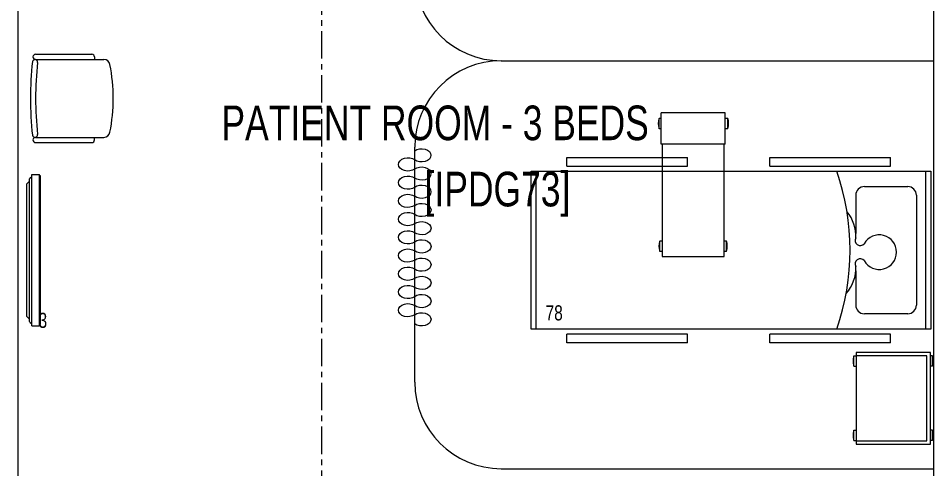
# Model space of a CAD drawing. Header units: millimetres. Extents: x 26027 to 581921, y 7230 to 233891.
# Drawn here: x 486244 to 491538, y 159063 to 161667 of the extents above; entities that cross this region are included whole.
import ezdxf

# ---------------------------------------------------------------- set-up
doc = ezdxf.new("R2010")
doc.units = ezdxf.units.MM
doc.header["$LTSCALE"] = 5
doc.linetypes.add('CENTER', pattern=[50.8, 31.75, -6.35, 6.35, -6.35])
for name, color, linetype, lineweight in [('72_EGR_BASE_TEXT', 7, 'Continuous', 5), ('Medical Equipment and Furniture', 163, 'Continuous', 0), ('Medical Equipment and Furniture1', 163, 'Continuous', 5), ('Walls', 32, 'Continuous', 5)]:
    doc.layers.add(name, color=color, linetype=linetype, lineweight=lineweight)
doc.layers.add('axes', color=9, linetype='Continuous')
doc.styles.add('X3G_ENTITY_257CFD', font='swisscl.ttf', dxfattribs={"height": 200})
doc.styles.add('X3G_ENTITY_2587EA', font='swisscl.ttf', dxfattribs={"height": 200})

# ---------------------------------------------------------------- blocks, each defined once
blk = doc.blocks.new('DM15862C-P')
at = {"lineweight": 0}
for p, q in [((-0.3835, 0), (-0.3983, -0.0149)), ((0.3835, 0), (-0.3835, 0)), ((0.3835, 0), (0.3983, -0.0149)), ((-0.4367, -0.0287), (-0.4367, -0.0734)), ((0.4365, -0.0287), (-0.4367, -0.0287)), ((-0.4157, -0.0175), (-0.4256, -0.0287)), ((0.41, -0.0149), (-0.4099, -0.0149)), ((0.4157, -0.0175), (0.4254, -0.0287)), ((0.4365, -0.0287), (0.4365, -0.0734)), ((0.4365, -0.0734), (-0.4367, -0.0734)), ((-0.4291, -0.078), (-0.4291, -0.0734)), ((0.429, -0.078), (-0.4291, -0.078)), ((0.429, -0.078), (0.429, -0.0734))]:
    blk.add_line(p, q, dxfattribs=at)
for points in [[(-0.4099, -0.0149), (-0.4121, -0.0149), (-0.4141, -0.0158), (-0.4157, -0.0175)], [(0.4157, -0.0175), (0.4141, -0.0158), (0.4121, -0.0149), (0.41, -0.0149)]]:
    blk.add_open_spline(points, degree=3, dxfattribs=at)
blk = doc.blocks.new('Hospital Bed')
at = {"layer": 'Medical Equipment and Furniture1'}
for p, q in [((38.338, -101.6315, 0), (38.338, -101.6815, 0)), ((38.338, -101.6315, 0), (39.0347, -101.6315, 0)), ((39.0347, -101.6315, 0), (39.0347, -101.6815, 0)), ((39.5123, -101.6315, 0), (40.209, -101.6315, 0)), ((39.5123, -101.6315, 0), (39.5123, -101.6815, 0)), ((40.209, -101.6315, 0), (40.209, -101.6815, 0)), ((38.338, -101.6815, 0), (39.0347, -101.6815, 0)), ((39.5123, -101.6815, 0), (40.209, -101.6815, 0)), ((38.105, -102.6245, 0), (38.105, -101.7101, 0)), ((38.105, -101.7101, 0), (40.4164, -101.7101, 0)), ((38.135, -102.6245, 0), (38.135, -101.7101, 0)), ((40.3864, -101.7101, 0), (40.3864, -102.6245, 0)), ((40.4164, -101.7101, 0), (40.4164, -102.6245, 0)), ((38.2374, -101.7997, 0), (38.4887, -101.7997, 0)), ((38.1874, -102.485, 0), (38.1874, -101.8497, 0)), ((38.5387, -102.0476, 0), (38.5387, -101.8497, 0)), ((38.5387, -102.485, 0), (38.5387, -102.264, 0)), ((38.4887, -102.535, 0), (38.2374, -102.535, 0)), ((40.4164, -102.6245, 0), (38.105, -102.6245, 0)), ((38.338, -102.6532, 0), (38.338, -102.7032, 0)), ((39.0347, -102.6532, 0), (38.338, -102.6532, 0)), ((39.0347, -102.6532, 0), (39.0347, -102.7032, 0)), ((40.209, -102.6532, 0), (39.5123, -102.6532, 0)), ((39.5123, -102.6532, 0), (39.5123, -102.7032, 0)), ((40.209, -102.6532, 0), (40.209, -102.7032, 0)), ((39.0347, -102.7032, 0), (38.338, -102.7032, 0)), ((40.209, -102.7032, 0), (39.5123, -102.7032, 0))]:
    blk.add_line(p, q, dxfattribs=at)
at = {"layer": 'Medical Equipment and Furniture1', "elevation": 0}
for points in [[(38.6489, -102.6245), (38.6489, -102.6245), (38.6489, -102.6245), (38.6489, -102.6245), (38.6489, -102.6245), (38.6489, -102.6245), (38.6489, -102.6245), (38.6489, -102.6245), (38.6489, -102.6245), (38.6489, -102.6245), (38.6489, -102.6245), (38.6489, -102.6245), (38.6489, -102.6245), (38.6489, -102.6245), (38.6489, -102.6245), (38.6489, -102.6245), (38.6489, -102.6245), (38.6489, -102.6245), (38.6489, -102.6245), (38.6489, -102.6245), (38.6489, -102.6245), (38.6489, -102.6245), (38.6489, -102.6245), (38.6489, -102.6245), (38.6489, -102.6245), (38.6489, -102.6245), (38.6489, -102.6245), (38.6489, -102.6245), (38.6489, -102.6245), (38.6489, -102.6245), (38.6489, -102.6245), (38.6489, -102.6245), (38.6489, -102.6245), (38.6489, -102.6245), (38.6489, -102.6245), (38.6489, -102.6245), (38.6489, -102.6245), (38.6489, -102.6245), (38.6489, -102.6245), (38.6489, -102.6245), (38.6489, -102.6245), (38.6489, -102.6245), (38.6489, -102.6245), (38.6489, -102.6245), (38.6489, -102.6245), (38.6489, -102.6245), (38.6489, -102.6245), (38.6489, -102.6245), (38.6489, -102.6245), (38.6489, -102.6245), (38.6489, -102.6245), (38.6489, -102.6245), (38.6489, -102.6245), (38.6489, -102.6245), (38.6489, -102.6245), (38.6489, -102.6245), (38.6489, -102.6245), (38.6489, -102.6245), (38.6489, -102.6245), (38.6489, -102.6245), (38.6489, -102.6245), (38.6489, -102.6245), (38.6489, -102.6245), (38.6489, -102.6245), (38.6489, -102.6245), (38.6489, -102.6245), (38.6489, -102.6245), (38.6489, -102.6245), (38.6489, -102.6245), (38.6489, -102.6245), (38.6489, -102.6245), (38.6489, -102.6245), (38.6489, -102.6245), (38.6489, -102.6245), (38.6489, -102.6245), (38.6489, -102.6245), (38.6489, -102.6245), (38.6489, -102.6245), (38.6489, -102.6245), (38.6489, -102.6245), (38.6489, -102.6245), (38.6489, -102.6245), (38.6489, -102.6245), (38.6489, -102.6245), (38.6489, -102.6245), (38.6489, -102.6245), (38.6489, -102.6245), (38.6489, -102.6245), (38.6489, -102.6245), (38.6489, -102.6245), (38.6489, -102.6245), (38.6489, -102.6245), (38.6489, -102.6245), (38.6489, -102.6245), (38.6489, -102.6245), (38.6489, -102.6245), (38.6489, -102.6245), (38.6489, -102.6245), (38.6489, -102.6245), (38.6489, -102.6245), (38.6489, -102.6245), (38.6489, -102.6245), (38.6489, -102.6245), (38.6489, -102.6245), (38.6489, -102.6245), (38.6489, -102.6245), (38.6489, -102.6245), (38.6489, -102.6245), (38.6489, -102.6245), (38.6489, -102.6245), (38.6489, -102.6245), (38.6489, -102.6245), (38.6489, -102.6245), (38.6489, -102.6245), (38.6489, -102.6245), (38.6489, -102.6245), (38.6489, -102.6245), (38.6489, -102.6245), (38.6489, -102.6245), (38.6489, -102.6245), (38.6489, -102.6245), (38.6489, -102.6245), (38.6489, -102.6245), (38.6489, -102.6245), (38.6489, -102.6245), (38.6489, -102.6245), (38.6489, -102.6245), (38.6489, -102.6245), (38.6489, -102.6245), (38.6489, -102.6245), (38.6489, -102.6245), (38.6489, -102.6245), (38.6489, -102.6245), (38.6489, -102.6245), (38.6489, -102.6245), (38.6489, -102.6245), (38.6489, -102.6245), (38.6489, -102.6245), (38.6489, -102.6245), (38.6489, -102.6245), (38.6489, -102.6245), (38.6489, -102.6245), (38.6489, -102.6245), (38.6489, -102.6245), (38.6489, -102.6245), (38.6489, -102.6245), (38.6489, -102.6245), (38.6489, -102.6245), (38.6489, -102.6245), (38.6489, -102.6245), (38.6489, -102.6245), (38.6489, -102.6245), (38.6489, -102.6245), (38.6489, -102.6245), (38.6489, -102.6245), (38.6489, -102.6245), (38.6489, -102.6245), (38.6489, -102.6245), (38.6489, -102.6245), (38.6489, -102.6245), (38.6489, -102.6245), (38.6489, -102.6245), (38.6489, -102.6245), (38.6489, -102.6245), (38.6489, -102.6245), (38.6489, -102.6245), (38.6489, -102.6245), (38.6489, -102.6245), (38.6489, -102.6245), (38.6489, -102.6245), (38.6489, -102.6245), (38.6489, -102.6245), (38.6489, -102.6245), (38.6489, -102.6245), (38.6489, -102.6245), (38.6489, -102.6245), (38.6489, -102.6245), (38.6489, -102.6245), (38.6489, -102.6245), (38.6489, -102.6245), (38.6489, -102.6245), (38.6489, -102.6245), (38.6489, -102.6245), (38.6489, -102.6245), (38.6489, -102.6245), (38.6489, -102.6245), (38.6489, -102.6245), (38.6489, -102.6245), (38.6489, -102.6245), (38.6489, -102.6245), (38.6489, -102.6245), (38.6489, -102.6245), (38.6489, -102.6245), (38.6489, -102.6245), (38.6489, -102.6245), (38.6489, -102.6245), (38.6489, -102.6245), (38.6489, -102.6245), (38.6489, -102.6245), (38.6489, -102.6245), (38.6489, -102.6245), (38.6489, -102.6245), (38.6489, -102.6245), (38.6489, -102.6245), (38.6489, -102.6245), (38.6489, -102.6245), (38.6489, -102.6245), (38.6489, -102.6245), (38.6489, -102.6245), (38.6489, -102.6245), (38.6489, -102.6245), (38.6489, -102.6245), (38.6489, -102.6245), (38.6489, -102.6245), (38.6489, -102.6245), (38.6489, -102.6245), (38.6489, -102.6245), (38.6489, -102.6245), (38.6489, -102.6245)], [(38.6489, -102.6245), (38.6489, -102.6245), (38.6489, -102.6245), (38.6489, -102.6245), (38.6489, -102.6245), (38.6489, -102.6245), (38.6489, -102.6245), (38.6489, -102.6245), (38.6489, -102.6245), (38.6489, -102.6245), (38.6489, -102.6245), (38.6489, -102.6245), (38.6489, -102.6245), (38.6489, -102.6245), (38.6489, -102.6245), (38.6489, -102.6245), (38.6489, -102.6245), (38.6489, -102.6245), (38.6489, -102.6245), (38.6489, -102.6245), (38.6489, -102.6245), (38.6489, -102.6245), (38.6489, -102.6245), (38.6489, -102.6245), (38.6489, -102.6245), (38.6489, -102.6245), (38.6489, -102.6245), (38.6489, -102.6245), (38.6489, -102.6245), (38.6489, -102.6245), (38.6489, -102.6245), (38.6489, -102.6245), (38.6489, -102.6245), (38.6489, -102.6245), (38.6489, -102.6245), (38.6489, -102.6245), (38.6489, -102.6245), (38.6489, -102.6245), (38.6489, -102.6245), (38.6489, -102.6245), (38.6489, -102.6245), (38.6489, -102.6245), (38.6489, -102.6245), (38.6489, -102.6245), (38.6489, -102.6245), (38.6489, -102.6245), (38.6489, -102.6245), (38.6489, -102.6245), (38.6489, -102.6245), (38.6489, -102.6245), (38.6489, -102.6245), (38.6489, -102.6245), (38.6489, -102.6245), (38.6489, -102.6245), (38.6489, -102.6245), (38.6489, -102.6245), (38.6489, -102.6245), (38.6489, -102.6245), (38.6489, -102.6245), (38.6489, -102.6245), (38.6489, -102.6245), (38.6489, -102.6245), (38.6489, -102.6245), (38.6489, -102.6245), (38.6489, -102.6245), (38.6489, -102.6245), (38.6489, -102.6245), (38.6489, -102.6245), (38.6489, -102.6245), (38.6489, -102.6245), (38.6489, -102.6245), (38.6489, -102.6245), (38.6489, -102.6245), (38.6489, -102.6245), (38.6489, -102.6245), (38.6489, -102.6245), (38.6489, -102.6245), (38.6489, -102.6245), (38.6489, -102.6245), (38.6489, -102.6245), (38.6489, -102.6245), (38.6489, -102.6245), (38.6489, -102.6245), (38.6489, -102.6245), (38.6489, -102.6245), (38.6489, -102.6245), (38.6489, -102.6245), (38.6489, -102.6245), (38.6489, -102.6245), (38.6489, -102.6245), (38.6489, -102.6245), (38.6489, -102.6245), (38.6489, -102.6245), (38.6489, -102.6245), (38.6489, -102.6245), (38.6489, -102.6245), (38.6489, -102.6245), (38.6489, -102.6245), (38.6489, -102.6245), (38.6489, -102.6245), (38.6489, -102.6245), (38.6489, -102.6245), (38.6489, -102.6245), (38.6489, -102.6245), (38.6489, -102.6245), (38.6489, -102.6245), (38.6489, -102.6245), (38.6489, -102.6245), (38.6489, -102.6245), (38.6489, -102.6245), (38.6489, -102.6245), (38.6489, -102.6245), (38.6489, -102.6245), (38.6489, -102.6245), (38.6489, -102.6245), (38.6489, -102.6245), (38.6489, -102.6245), (38.6489, -102.6245), (38.6489, -102.6245), (38.6489, -102.6245), (38.6489, -102.6245), (38.6489, -102.6245), (38.6489, -102.6245), (38.6489, -102.6245), (38.6489, -102.6245), (38.6489, -102.6245), (38.6489, -102.6245), (38.6489, -102.6245), (38.6489, -102.6245), (38.6489, -102.6245), (38.6489, -102.6245), (38.6489, -102.6245), (38.6489, -102.6245), (38.6489, -102.6245), (38.6489, -102.6245), (38.6489, -102.6245), (38.6489, -102.6245), (38.6489, -102.6245), (38.6489, -102.6245), (38.6489, -102.6245), (38.6489, -102.6245), (38.6489, -102.6245), (38.6489, -102.6245), (38.6489, -102.6245), (38.6489, -102.6245), (38.6489, -102.6245), (38.6489, -102.6245), (38.6489, -102.6245), (38.6489, -102.6245), (38.6489, -102.6245), (38.6489, -102.6245), (38.6489, -102.6245), (38.6489, -102.6245), (38.6489, -102.6245), (38.6489, -102.6245), (38.6489, -102.6245), (38.6489, -102.6245), (38.6489, -102.6245), (38.6489, -102.6245), (38.6489, -102.6245), (38.6489, -102.6245), (38.6489, -102.6245), (38.6489, -102.6245), (38.6489, -102.6245), (38.6489, -102.6245), (38.6489, -102.6245), (38.6489, -102.6245), (38.6489, -102.6245), (38.6489, -102.6245), (38.6489, -102.6245), (38.6489, -102.6245), (38.6489, -102.6245), (38.6489, -102.6245), (38.6489, -102.6245), (38.6489, -102.6245), (38.6489, -102.6245), (38.6489, -102.6245), (38.6489, -102.6245), (38.6489, -102.6245), (38.6489, -102.6245), (38.6489, -102.6245), (38.6489, -102.6245), (38.6489, -102.6245), (38.6489, -102.6245), (38.6489, -102.6245), (38.6489, -102.6245), (38.6489, -102.6245), (38.6489, -102.6245), (38.6489, -102.6245), (38.6489, -102.6245), (38.6489, -102.6245), (38.6489, -102.6245), (38.6489, -102.6245), (38.6489, -102.6245), (38.6489, -102.6245), (38.6489, -102.6245), (38.6489, -102.6245), (38.6489, -102.6245), (38.6489, -102.6245), (38.6489, -102.6245), (38.6489, -102.6245), (38.6489, -102.6245), (38.6489, -102.6245), (38.6489, -102.6245), (38.6489, -102.6245), (38.6489, -102.6245), (38.6489, -102.6245), (38.6489, -102.6245), (38.6489, -102.6245), (38.6489, -102.6245), (38.6489, -102.6245), (38.6489, -102.6245), (38.6489, -102.6245), (38.6489, -102.6245)], [(38.6489, -102.6245), (38.6489, -102.6245), (38.6489, -102.6245), (38.6489, -102.6245), (38.6489, -102.6245), (38.6489, -102.6245), (38.6489, -102.6245), (38.6489, -102.6245), (38.6489, -102.6245), (38.6489, -102.6245), (38.6489, -102.6245), (38.6489, -102.6245), (38.6489, -102.6245), (38.6489, -102.6245), (38.6489, -102.6245), (38.6489, -102.6245), (38.6489, -102.6245), (38.6489, -102.6245), (38.6489, -102.6245), (38.6489, -102.6245), (38.6489, -102.6245), (38.6489, -102.6245), (38.6489, -102.6245), (38.6489, -102.6245), (38.6489, -102.6245), (38.6489, -102.6245), (38.6489, -102.6245), (38.6489, -102.6245), (38.6489, -102.6245), (38.6489, -102.6245), (38.6489, -102.6245), (38.6489, -102.6245), (38.6489, -102.6245), (38.6489, -102.6245), (38.6489, -102.6245), (38.6489, -102.6245), (38.6489, -102.6245), (38.6489, -102.6245), (38.6489, -102.6245), (38.6489, -102.6245), (38.6489, -102.6245), (38.6489, -102.6245), (38.6489, -102.6245), (38.6489, -102.6245), (38.6489, -102.6245), (38.6489, -102.6245), (38.6489, -102.6245), (38.6489, -102.6245), (38.6489, -102.6245), (38.6489, -102.6245), (38.6489, -102.6245), (38.6489, -102.6245), (38.6489, -102.6245), (38.6489, -102.6245), (38.6489, -102.6245), (38.6489, -102.6245), (38.6489, -102.6245), (38.6489, -102.6245), (38.6489, -102.6245), (38.6489, -102.6245), (38.6489, -102.6245), (38.6489, -102.6245), (38.6489, -102.6245), (38.6489, -102.6245), (38.6489, -102.6245), (38.6489, -102.6245), (38.6489, -102.6245), (38.6489, -102.6245), (38.6489, -102.6245), (38.6489, -102.6245), (38.6489, -102.6245), (38.6489, -102.6245), (38.6489, -102.6245), (38.6489, -102.6245), (38.6489, -102.6245), (38.6489, -102.6245), (38.6489, -102.6245), (38.6489, -102.6245), (38.6489, -102.6245), (38.6489, -102.6245), (38.6489, -102.6245), (38.6489, -102.6245), (38.6489, -102.6245), (38.6489, -102.6245), (38.6489, -102.6245), (38.6489, -102.6245), (38.6489, -102.6245), (38.6489, -102.6245), (38.6489, -102.6245), (38.6489, -102.6245), (38.6489, -102.6245), (38.6489, -102.6245), (38.6489, -102.6245), (38.6489, -102.6245), (38.6489, -102.6245), (38.6489, -102.6245), (38.6489, -102.6245), (38.6489, -102.6245), (38.6489, -102.6245), (38.6489, -102.6245), (38.6489, -102.6245), (38.6489, -102.6245), (38.6489, -102.6245), (38.6489, -102.6245), (38.6489, -102.6245), (38.6489, -102.6245), (38.6489, -102.6245), (38.6489, -102.6245), (38.6489, -102.6245), (38.6489, -102.6245), (38.6489, -102.6245), (38.6489, -102.6245), (38.6489, -102.6245), (38.6489, -102.6245), (38.6489, -102.6245), (38.6489, -102.6245), (38.6489, -102.6245), (38.6489, -102.6245), (38.6489, -102.6245), (38.6489, -102.6245), (38.6489, -102.6245), (38.6489, -102.6245), (38.6489, -102.6245), (38.6489, -102.6245), (38.6489, -102.6245), (38.6489, -102.6245), (38.6489, -102.6245), (38.6489, -102.6245), (38.6489, -102.6245), (38.6489, -102.6245), (38.6489, -102.6245), (38.6489, -102.6245), (38.6489, -102.6245), (38.6489, -102.6245), (38.6489, -102.6245), (38.6489, -102.6245), (38.6489, -102.6245), (38.6489, -102.6245), (38.6489, -102.6245), (38.6489, -102.6245), (38.6489, -102.6245), (38.6489, -102.6245), (38.6489, -102.6245), (38.6489, -102.6245), (38.6489, -102.6245), (38.6489, -102.6245), (38.6489, -102.6245), (38.6489, -102.6245), (38.6489, -102.6245), (38.6489, -102.6245), (38.6489, -102.6245), (38.6489, -102.6245), (38.6489, -102.6245), (38.6489, -102.6245), (38.6489, -102.6245), (38.6489, -102.6245), (38.6489, -102.6245), (38.6489, -102.6245), (38.6489, -102.6245), (38.6489, -102.6245), (38.6489, -102.6245), (38.6489, -102.6245), (38.6489, -102.6245), (38.6489, -102.6245), (38.6489, -102.6245), (38.6489, -102.6245), (38.6489, -102.6245), (38.6489, -102.6245), (38.6489, -102.6245), (38.6489, -102.6245), (38.6489, -102.6245), (38.6489, -102.6245), (38.6489, -102.6245), (38.6489, -102.6245), (38.6489, -102.6245), (38.6489, -102.6245), (38.6489, -102.6245), (38.6489, -102.6245), (38.6489, -102.6245), (38.6489, -102.6245), (38.6489, -102.6245), (38.6489, -102.6245), (38.6489, -102.6245), (38.6489, -102.6245), (38.6489, -102.6245), (38.6489, -102.6245), (38.6489, -102.6245), (38.6489, -102.6245), (38.6489, -102.6245), (38.6489, -102.6245), (38.6489, -102.6245), (38.6489, -102.6245), (38.6489, -102.6245), (38.6489, -102.6245), (38.6489, -102.6245), (38.6489, -102.6245), (38.6489, -102.6245), (38.6489, -102.6245), (38.6489, -102.6245), (38.6489, -102.6245), (38.6489, -102.6245), (38.6489, -102.6245), (38.6489, -102.6245), (38.6489, -102.6245), (38.6489, -102.6245), (38.6489, -102.6245), (38.6489, -102.6245), (38.6489, -102.6245), (38.6489, -102.6245), (38.6489, -102.6245), (38.6489, -102.6245), (38.6489, -102.6245), (38.6489, -102.6245), (38.6489, -102.6245), (38.6489, -102.6245), (38.6489, -102.6245), (38.6489, -102.6245), (38.6489, -102.6245), (38.6489, -102.6245), (38.6489, -102.6245), (38.6489, -102.6245), (38.6489, -102.6245), (38.6489, -102.6245), (38.6489, -102.6245), (38.6489, -102.6245), (38.6489, -102.6245), (38.6489, -102.6245), (38.6489, -102.6245), (38.6489, -102.6245), (38.6489, -102.6245), (38.6489, -102.6245), (38.6489, -102.6245), (38.6489, -102.6245), (38.6489, -102.6245), (38.6489, -102.6245), (38.6489, -102.6245), (38.6489, -102.6245), (38.6489, -102.6245), (38.6489, -102.6245), (38.6489, -102.6245), (38.6489, -102.6245), (38.6489, -102.6245), (38.6489, -102.6245), (38.6489, -102.6245), (38.6489, -102.6245), (38.6489, -102.6245), (38.6489, -102.6245), (38.6489, -102.6245), (38.6489, -102.6245), (38.6489, -102.6245), (38.6489, -102.6245), (38.6489, -102.6245), (38.6489, -102.6245), (38.6489, -102.6245), (38.6489, -102.6245), (38.6489, -102.6245), (38.6489, -102.6245), (38.6489, -102.6245), (38.6489, -102.6245), (38.6489, -102.6245), (38.6489, -102.6245), (38.6489, -102.6245), (38.6489, -102.6245), (38.6489, -102.6245), (38.6489, -102.6245), (38.6489, -102.6245), (38.6489, -102.6245), (38.6489, -102.6245), (38.6489, -102.6245), (38.6489, -102.6245), (38.6489, -102.6245), (38.6489, -102.6245), (38.6489, -102.6245), (38.6489, -102.6245), (38.6489, -102.6245), (38.6489, -102.6245), (38.6489, -102.6245)]]:
    blk.add_lwpolyline(points, close=True, dxfattribs=at)
for points in [[(38.6489, -102.6245), (38.6489, -102.6245), (38.6489, -102.6245), (38.6489, -102.6245), (38.6489, -102.6245), (38.6489, -102.6245), (38.6489, -102.6245), (38.6489, -102.6245)], [(38.6489, -102.6245), (38.6489, -102.6245), (38.6489, -102.6245), (38.6489, -102.6245), (38.6489, -102.6245), (38.6489, -102.6245), (38.6489, -102.6245), (38.6489, -102.6245), (38.6489, -102.6245), (38.6489, -102.6245), (38.6489, -102.6245), (38.6489, -102.6245), (38.6489, -102.6245), (38.6489, -102.6245), (38.6489, -102.6245), (38.6489, -102.6245), (38.6489, -102.6245), (38.6489, -102.6245), (38.6489, -102.6245), (38.6489, -102.6245), (38.6489, -102.6245), (38.6489, -102.6245), (38.6489, -102.6245), (38.6489, -102.6245), (38.6489, -102.6245), (38.6489, -102.6245), (38.6489, -102.6245), (38.6489, -102.6245), (38.6489, -102.6245), (38.6489, -102.6245), (38.6489, -102.6245), (38.6489, -102.6245), (38.6489, -102.6245), (38.6489, -102.6245), (38.6489, -102.6245), (38.6489, -102.6245), (38.6489, -102.6245), (38.6489, -102.6245), (38.6489, -102.6245), (38.6489, -102.6245), (38.6489, -102.6245), (38.6489, -102.6245), (38.6489, -102.6245), (38.6489, -102.6245), (38.6489, -102.6245), (38.6489, -102.6245), (38.6489, -102.6245), (38.6489, -102.6245), (38.6489, -102.6245), (38.6489, -102.6245), (38.6489, -102.6245), (38.6489, -102.6245), (38.6489, -102.6245), (38.6489, -102.6245), (38.6489, -102.6245), (38.6489, -102.6245), (38.6489, -102.6245), (38.6489, -102.6245), (38.6489, -102.6245), (38.6489, -102.6245), (38.6489, -102.6245), (38.6489, -102.6245), (38.6489, -102.6245), (38.6489, -102.6245), (38.6489, -102.6245), (38.6489, -102.6245), (38.6489, -102.6245), (38.6489, -102.6245), (38.6489, -102.6245), (38.6489, -102.6245), (38.6489, -102.6245), (38.6489, -102.6245), (38.6489, -102.6245), (38.6489, -102.6245), (38.6489, -102.6245), (38.6489, -102.6245), (38.6489, -102.6245), (38.6489, -102.6245), (38.6489, -102.6245), (38.6489, -102.6245), (38.6489, -102.6245), (38.6489, -102.6245), (38.6489, -102.6245), (38.6489, -102.6245), (38.6489, -102.6245), (38.6489, -102.6245), (38.6489, -102.6245), (38.6489, -102.6245), (38.6489, -102.6245), (38.6489, -102.6245), (38.6489, -102.6245), (38.6489, -102.6245), (38.6489, -102.6245), (38.6489, -102.6245), (38.6489, -102.6245), (38.6489, -102.6245), (38.6489, -102.6245), (38.6489, -102.6245), (38.6489, -102.6245), (38.6489, -102.6245), (38.6489, -102.6245), (38.6489, -102.6245), (38.6489, -102.6245), (38.6489, -102.6245), (38.6489, -102.6245), (38.6489, -102.6245), (38.6489, -102.6245), (38.6489, -102.6245), (38.6489, -102.6245), (38.6489, -102.6245), (38.6489, -102.6245)], [(38.6489, -102.6245), (38.6489, -102.6245), (38.6489, -102.6245), (38.6489, -102.6245), (38.6489, -102.6245), (38.6489, -102.6245), (38.6489, -102.6245), (38.6489, -102.6245), (38.6489, -102.6245), (38.6489, -102.6245), (38.6489, -102.6245), (38.6489, -102.6245), (38.6489, -102.6245), (38.6489, -102.6245), (38.6489, -102.6245), (38.6489, -102.6245), (38.6489, -102.6245)], [(38.6489, -102.6245), (38.6489, -102.6245), (38.6489, -102.6245), (38.6489, -102.6245), (38.6489, -102.6245), (38.6489, -102.6245), (38.6489, -102.6245)], [(38.6489, -102.6245), (38.6489, -102.6245), (38.6489, -102.6245), (38.6489, -102.6245), (38.6489, -102.6245), (38.6489, -102.6245), (38.6489, -102.6245), (38.6489, -102.6245), (38.6489, -102.6245), (38.6489, -102.6245), (38.6489, -102.6245), (38.6489, -102.6245)], [(38.6489, -102.6245), (38.6489, -102.6245), (38.6489, -102.6245), (38.6489, -102.6245), (38.6489, -102.6245), (38.6489, -102.6245), (38.6489, -102.6245), (38.6489, -102.6245), (38.6489, -102.6245), (38.6489, -102.6245), (38.6489, -102.6245), (38.6489, -102.6245), (38.6489, -102.6245), (38.6489, -102.6245), (38.6489, -102.6245), (38.6489, -102.6245), (38.6489, -102.6245), (38.6489, -102.6245), (38.6489, -102.6245), (38.6489, -102.6245), (38.6489, -102.6245), (38.6489, -102.6245), (38.6489, -102.6245), (38.6489, -102.6245), (38.6489, -102.6245), (38.6489, -102.6245), (38.6489, -102.6245), (38.6489, -102.6245), (38.6489, -102.6245), (38.6489, -102.6245), (38.6489, -102.6245), (38.6489, -102.6245), (38.6489, -102.6245), (38.6489, -102.6245), (38.6489, -102.6245), (38.6489, -102.6245), (38.6489, -102.6245), (38.6489, -102.6245), (38.6489, -102.6245), (38.6489, -102.6245), (38.6489, -102.6245), (38.6489, -102.6245), (38.6489, -102.6245), (38.6489, -102.6245), (38.6489, -102.6245), (38.6489, -102.6245), (38.6489, -102.6245), (38.6489, -102.6245), (38.6489, -102.6245), (38.6489, -102.6245), (38.6489, -102.6245), (38.6489, -102.6245), (38.6489, -102.6245), (38.6489, -102.6245), (38.6489, -102.6245), (38.6489, -102.6245), (38.6489, -102.6245), (38.6489, -102.6245), (38.6489, -102.6245), (38.6489, -102.6245), (38.6489, -102.6245), (38.6489, -102.6245), (38.6489, -102.6245), (38.6489, -102.6245), (38.6489, -102.6245), (38.6489, -102.6245), (38.6489, -102.6245), (38.6489, -102.6245), (38.6489, -102.6245), (38.6489, -102.6245), (38.6489, -102.6245), (38.6489, -102.6245), (38.6489, -102.6245), (38.6489, -102.6245), (38.6489, -102.6245), (38.6489, -102.6245), (38.6489, -102.6245), (38.6489, -102.6245), (38.6489, -102.6245), (38.6489, -102.6245), (38.6489, -102.6245), (38.6489, -102.6245), (38.6489, -102.6245), (38.6489, -102.6245), (38.6489, -102.6245), (38.6489, -102.6245), (38.6489, -102.6245), (38.6489, -102.6245), (38.6489, -102.6245)], [(38.6489, -102.6245), (38.6489, -102.6245), (38.6489, -102.6245), (38.6489, -102.6245), (38.6489, -102.6245), (38.6489, -102.6245), (38.6489, -102.6245), (38.6489, -102.6245), (38.6489, -102.6245), (38.6489, -102.6245), (38.6489, -102.6245), (38.6489, -102.6245), (38.6489, -102.6245), (38.6489, -102.6245), (38.6489, -102.6245), (38.6489, -102.6245), (38.6489, -102.6245), (38.6489, -102.6245), (38.6489, -102.6245), (38.6489, -102.6245), (38.6489, -102.6245), (38.6489, -102.6245), (38.6489, -102.6245), (38.6489, -102.6245), (38.6489, -102.6245), (38.6489, -102.6245), (38.6489, -102.6245), (38.6489, -102.6245), (38.6489, -102.6245), (38.6489, -102.6245), (38.6489, -102.6245), (38.6489, -102.6245), (38.6489, -102.6245), (38.6489, -102.6245), (38.6489, -102.6245), (38.6489, -102.6245), (38.6489, -102.6245), (38.6489, -102.6245), (38.6489, -102.6245), (38.6489, -102.6245), (38.6489, -102.6245), (38.6489, -102.6245), (38.6489, -102.6245), (38.6489, -102.6245), (38.6489, -102.6245), (38.6489, -102.6245), (38.6489, -102.6245), (38.6489, -102.6245), (38.6489, -102.6245), (38.6489, -102.6245), (38.6489, -102.6245), (38.6489, -102.6245), (38.6489, -102.6245), (38.6489, -102.6245)], [(38.6489, -102.6245), (38.6489, -102.6245), (38.6489, -102.6245), (38.6489, -102.6245), (38.6489, -102.6245), (38.6489, -102.6245), (38.6489, -102.6245), (38.6489, -102.6245), (38.6489, -102.6245), (38.6489, -102.6245)], [(38.6489, -102.6245), (38.6489, -102.6245), (38.6489, -102.6245), (38.6489, -102.6245), (38.6489, -102.6245), (38.6489, -102.6245), (38.6489, -102.6245), (38.6489, -102.6245), (38.6489, -102.6245), (38.6489, -102.6245)], [(38.6489, -102.6245), (38.6489, -102.6245), (38.6489, -102.6245), (38.6489, -102.6245), (38.6489, -102.6245), (38.6489, -102.6245), (38.6489, -102.6245), (38.6489, -102.6245), (38.6489, -102.6245), (38.6489, -102.6245), (38.6489, -102.6245), (38.6489, -102.6245), (38.6489, -102.6245), (38.6489, -102.6245), (38.6489, -102.6245)], [(38.6489, -102.6245), (38.6489, -102.6245), (38.6489, -102.6245), (38.6489, -102.6245), (38.6489, -102.6245), (38.6489, -102.6245), (38.6489, -102.6245), (38.6489, -102.6245), (38.6489, -102.6245), (38.6489, -102.6245)], [(38.6489, -102.6245), (38.6489, -102.6245), (38.6489, -102.6245), (38.6489, -102.6245), (38.6489, -102.6245), (38.6489, -102.6245), (38.6489, -102.6245)], [(38.6489, -102.6245), (38.6489, -102.6245), (38.6489, -102.6245), (38.6489, -102.6245), (38.6489, -102.6245), (38.6489, -102.6245), (38.6489, -102.6245), (38.6489, -102.6245), (38.6489, -102.6245), (38.6489, -102.6245)], [(38.6489, -102.6245), (38.6489, -102.6245), (38.6489, -102.6245), (38.6489, -102.6245), (38.6489, -102.6245), (38.6489, -102.6245), (38.6489, -102.6245), (38.6489, -102.6245), (38.6489, -102.6245), (38.6489, -102.6245), (38.6489, -102.6245), (38.6489, -102.6245), (38.6489, -102.6245), (38.6489, -102.6245), (38.6489, -102.6245), (38.6489, -102.6245), (38.6489, -102.6245), (38.6489, -102.6245)], [(38.6489, -102.6245), (38.6489, -102.6245), (38.6489, -102.6245), (38.6489, -102.6245), (38.6489, -102.6245), (38.6489, -102.6245), (38.6489, -102.6245), (38.6489, -102.6245), (38.6489, -102.6245)]]:
    blk.add_lwpolyline(points, dxfattribs=at)
at = {"layer": 'Medical Equipment and Furniture1'}
for centre, radius, start, end in [((39.9488, -102.1673, 0), 1.378, 160.6222, 199.3778), ((38.2374, -101.8497, 0), 0.05, 90, 180), ((38.4887, -101.8497, 0), 0.05, 0, 90), ((38.7578, -102.0625, 0), 0.2195, 138.2973, 182.816), ((38.4026, -102.1558, 0), 0.1, 29.3037, 330.6963), ((38.5126, -102.0878, 0), 0.0297, 220.0437, 29.1003), ((38.5126, -102.2238, 0), 0.0297, 330.8997, 139.9563), ((38.7578, -102.2491, 0), 0.2195, 177.184, 219.6878), ((38.2374, -102.485, 0), 0.05, 180, 270), ((38.4887, -102.485, 0), 0.05, 270, 0)]:
    blk.add_arc(centre, radius, start, end, dxfattribs=at)
blk = doc.blocks.new('HF13963-P')
at = {"layer": 'Medical Equipment and Furniture1'}
for p, q in [((0.18, 0.185), (0, 0.185)), ((0, 0.185), (0, -0.185)), ((0.0915, 0.1995), (0.0315, 0.1995)), ((0.0315, 0.1995), (0.0315, 0.185)), ((0.0915, 0.1995), (0.0915, 0.185)), ((0.18, 0.185), (0.18, -0.185)), ((0.83, 0.1788), (0.18, 0.1788)), ((0.8007, 0.1919), (0.7407, 0.1919)), ((0.7407, 0.1919), (0.7407, 0.1788)), ((0.8007, 0.1919), (0.8007, 0.1788)), ((0.83, -0.1788), (0.83, 0.1788)), ((0.18, -0.185), (0, -0.185)), ((0.0315, -0.185), (0.0315, -0.1971)), ((0.0915, -0.1971), (0.0315, -0.1971)), ((0.0915, -0.185), (0.0915, -0.1971)), ((0.18, -0.1788), (0.83, -0.1788)), ((0.7407, -0.1788), (0.7407, -0.1933)), ((0.8007, -0.1933), (0.7407, -0.1933)), ((0.8007, -0.1788), (0.8007, -0.1933))]:
    blk.add_line(p, q, dxfattribs=at)
for centre, start, end in [((0.0615, 0.112), 71.0754, 108.9246), ((0.7707, 0.1044), 71.0754, 108.9246), ((0.0615, -0.1096), 251.0754, 288.9246), ((0.7707, -0.1058), 251.0754, 288.9246)]:
    blk.add_arc(centre, 0.0925, start, end, dxfattribs=at)
blk = doc.blocks.new('HF10531-P')
at = {"layer": 'Medical Equipment and Furniture1'}
for p, q in [((0.53, 0.43), (0, 0.43)), ((0, 0.43), (0, 0)), ((0.0791, 0.4424), (0.0191, 0.4424)), ((0.0191, 0.4424), (0.0191, 0.43)), ((0.0791, 0.4424), (0.0791, 0.43)), ((0.5086, 0.4424), (0.4486, 0.4424)), ((0.4486, 0.4424), (0.4486, 0.43)), ((0.5086, 0.4424), (0.5086, 0.43)), ((0.53, 0), (0.53, 0.43)), ((0.51, 0.41), (0.02, 0.41)), ((0.02, 0.41), (0.02, 0)), ((0.51, 0), (0.51, 0.41)), ((0, 0), (0.53, 0)), ((0.0191, -0.0124), (0.0191, 0)), ((0.0791, -0.0124), (0.0791, 0)), ((0.4486, -0.0124), (0.4486, 0)), ((0.5086, -0.0124), (0.5086, 0)), ((0.0791, -0.0124), (0.0191, -0.0124)), ((0.5086, -0.0124), (0.4486, -0.0124))]:
    blk.add_line(p, q, dxfattribs=at)
for points in [[(0.02, 0.41), (0.02, 0.41), (0.02, 0.41), (0.02, 0.41), (0.02, 0.41), (0.02, 0.41), (0.02, 0.41), (0.02, 0.41), (0.02, 0.41), (0.02, 0.41), (0.02, 0.41), (0.02, 0.41), (0.02, 0.41), (0.02, 0.41), (0.02, 0.41), (0.02, 0.41), (0.02, 0.41), (0.02, 0.41), (0.02, 0.41), (0.02, 0.41), (0.02, 0.41), (0.02, 0.41), (0.02, 0.41), (0.02, 0.41), (0.02, 0.41), (0.02, 0.41), (0.02, 0.41), (0.02, 0.41), (0.02, 0.41), (0.02, 0.41), (0.02, 0.41), (0.02, 0.41), (0.02, 0.41), (0.02, 0.41), (0.02, 0.41), (0.02, 0.41), (0.02, 0.41), (0.02, 0.41), (0.02, 0.41), (0.02, 0.41), (0.02, 0.41), (0.02, 0.41), (0.02, 0.41), (0.02, 0.41), (0.02, 0.41), (0.02, 0.41), (0.02, 0.41), (0.02, 0.41), (0.02, 0.41), (0.02, 0.41), (0.02, 0.41), (0.02, 0.41), (0.02, 0.41), (0.02, 0.41), (0.02, 0.41), (0.02, 0.41), (0.02, 0.41), (0.02, 0.41), (0.02, 0.41), (0.02, 0.41), (0.02, 0.41), (0.02, 0.41), (0.02, 0.41), (0.02, 0.41), (0.02, 0.41), (0.02, 0.41), (0.02, 0.41), (0.02, 0.41), (0.02, 0.41), (0.02, 0.41), (0.02, 0.41), (0.02, 0.41), (0.02, 0.41), (0.02, 0.41), (0.02, 0.41), (0.02, 0.41), (0.02, 0.41), (0.02, 0.41), (0.02, 0.41), (0.02, 0.41), (0.02, 0.41), (0.02, 0.41), (0.02, 0.41), (0.02, 0.41), (0.02, 0.41), (0.02, 0.41), (0.02, 0.41), (0.02, 0.41), (0.02, 0.41), (0.02, 0.41), (0.02, 0.41), (0.02, 0.41), (0.02, 0.41), (0.02, 0.41), (0.02, 0.41), (0.02, 0.41), (0.02, 0.41), (0.02, 0.41), (0.02, 0.41), (0.02, 0.41), (0.02, 0.41), (0.02, 0.41), (0.02, 0.41), (0.02, 0.41), (0.02, 0.41), (0.02, 0.41), (0.02, 0.41), (0.02, 0.41), (0.02, 0.41), (0.02, 0.41), (0.02, 0.41), (0.02, 0.41), (0.02, 0.41), (0.02, 0.41), (0.02, 0.41), (0.02, 0.41), (0.02, 0.41), (0.02, 0.41), (0.02, 0.41), (0.02, 0.41), (0.02, 0.41), (0.02, 0.41), (0.02, 0.41), (0.02, 0.41), (0.02, 0.41), (0.02, 0.41), (0.02, 0.41), (0.02, 0.41), (0.02, 0.41), (0.02, 0.41), (0.02, 0.41), (0.02, 0.41), (0.02, 0.41), (0.02, 0.41), (0.02, 0.41), (0.02, 0.41), (0.02, 0.41), (0.02, 0.41), (0.02, 0.41), (0.02, 0.41), (0.02, 0.41), (0.02, 0.41), (0.02, 0.41), (0.02, 0.41), (0.02, 0.41), (0.02, 0.41), (0.02, 0.41), (0.02, 0.41), (0.02, 0.41), (0.02, 0.41), (0.02, 0.41), (0.02, 0.41), (0.02, 0.41), (0.02, 0.41), (0.02, 0.41), (0.02, 0.41), (0.02, 0.41), (0.02, 0.41), (0.02, 0.41), (0.02, 0.41), (0.02, 0.41), (0.02, 0.41), (0.02, 0.41), (0.02, 0.41), (0.02, 0.41), (0.02, 0.41), (0.02, 0.41), (0.02, 0.41), (0.02, 0.41), (0.02, 0.41), (0.02, 0.41), (0.02, 0.41), (0.02, 0.41), (0.02, 0.41), (0.02, 0.41), (0.02, 0.41), (0.02, 0.41), (0.02, 0.41), (0.02, 0.41), (0.02, 0.41), (0.02, 0.41), (0.02, 0.41), (0.02, 0.41), (0.02, 0.41), (0.02, 0.41), (0.02, 0.41), (0.02, 0.41), (0.02, 0.41), (0.02, 0.41), (0.02, 0.41), (0.02, 0.41), (0.02, 0.41), (0.02, 0.41), (0.02, 0.41), (0.02, 0.41), (0.02, 0.41), (0.02, 0.41), (0.02, 0.41), (0.02, 0.41), (0.02, 0.41), (0.02, 0.41), (0.02, 0.41), (0.02, 0.41), (0.02, 0.41), (0.02, 0.41), (0.02, 0.41), (0.02, 0.41), (0.02, 0.41), (0.02, 0.41), (0.02, 0.41), (0.02, 0.41), (0.02, 0.41), (0.02, 0.41), (0.02, 0.41), (0.02, 0.41), (0.02, 0.41), (0.02, 0.41), (0.02, 0.41), (0.02, 0.41)], [(0.02, 0.41), (0.02, 0.41), (0.02, 0.41), (0.02, 0.41), (0.02, 0.41), (0.02, 0.41), (0.02, 0.41), (0.02, 0.41), (0.02, 0.41), (0.02, 0.41), (0.02, 0.41), (0.02, 0.41), (0.02, 0.41), (0.02, 0.41), (0.02, 0.41), (0.02, 0.41), (0.02, 0.41), (0.02, 0.41), (0.02, 0.41), (0.02, 0.41), (0.02, 0.41), (0.02, 0.41), (0.02, 0.41), (0.02, 0.41), (0.02, 0.41), (0.02, 0.41), (0.02, 0.41), (0.02, 0.41), (0.02, 0.41), (0.02, 0.41), (0.02, 0.41), (0.02, 0.41), (0.02, 0.41), (0.02, 0.41), (0.02, 0.41), (0.02, 0.41), (0.02, 0.41), (0.02, 0.41), (0.02, 0.41), (0.02, 0.41), (0.02, 0.41), (0.02, 0.41), (0.02, 0.41), (0.02, 0.41), (0.02, 0.41), (0.02, 0.41), (0.02, 0.41), (0.02, 0.41), (0.02, 0.41), (0.02, 0.41), (0.02, 0.41), (0.02, 0.41), (0.02, 0.41), (0.02, 0.41), (0.02, 0.41), (0.02, 0.41), (0.02, 0.41), (0.02, 0.41), (0.02, 0.41), (0.02, 0.41), (0.02, 0.41), (0.02, 0.41), (0.02, 0.41), (0.02, 0.41), (0.02, 0.41), (0.02, 0.41), (0.02, 0.41), (0.02, 0.41), (0.02, 0.41), (0.02, 0.41), (0.02, 0.41), (0.02, 0.41), (0.02, 0.41), (0.02, 0.41), (0.02, 0.41), (0.02, 0.41), (0.02, 0.41), (0.02, 0.41), (0.02, 0.41), (0.02, 0.41), (0.02, 0.41), (0.02, 0.41), (0.02, 0.41), (0.02, 0.41), (0.02, 0.41), (0.02, 0.41), (0.02, 0.41), (0.02, 0.41), (0.02, 0.41), (0.02, 0.41), (0.02, 0.41), (0.02, 0.41), (0.02, 0.41), (0.02, 0.41), (0.02, 0.41), (0.02, 0.41), (0.02, 0.41), (0.02, 0.41), (0.02, 0.41), (0.02, 0.41), (0.02, 0.41), (0.02, 0.41), (0.02, 0.41), (0.02, 0.41), (0.02, 0.41), (0.02, 0.41), (0.02, 0.41), (0.02, 0.41), (0.02, 0.41), (0.02, 0.41), (0.02, 0.41), (0.02, 0.41), (0.02, 0.41), (0.02, 0.41), (0.02, 0.41), (0.02, 0.41), (0.02, 0.41), (0.02, 0.41), (0.02, 0.41), (0.02, 0.41), (0.02, 0.41), (0.02, 0.41), (0.02, 0.41), (0.02, 0.41), (0.02, 0.41), (0.02, 0.41), (0.02, 0.41), (0.02, 0.41), (0.02, 0.41), (0.02, 0.41), (0.02, 0.41), (0.02, 0.41), (0.02, 0.41), (0.02, 0.41), (0.02, 0.41), (0.02, 0.41), (0.02, 0.41), (0.02, 0.41), (0.02, 0.41), (0.02, 0.41), (0.02, 0.41), (0.02, 0.41), (0.02, 0.41), (0.02, 0.41), (0.02, 0.41), (0.02, 0.41), (0.02, 0.41), (0.02, 0.41), (0.02, 0.41), (0.02, 0.41), (0.02, 0.41), (0.02, 0.41), (0.02, 0.41), (0.02, 0.41), (0.02, 0.41), (0.02, 0.41), (0.02, 0.41), (0.02, 0.41), (0.02, 0.41), (0.02, 0.41), (0.02, 0.41), (0.02, 0.41), (0.02, 0.41), (0.02, 0.41), (0.02, 0.41), (0.02, 0.41), (0.02, 0.41), (0.02, 0.41), (0.02, 0.41), (0.02, 0.41), (0.02, 0.41), (0.02, 0.41), (0.02, 0.41), (0.02, 0.41), (0.02, 0.41), (0.02, 0.41), (0.02, 0.41), (0.02, 0.41), (0.02, 0.41), (0.02, 0.41), (0.02, 0.41), (0.02, 0.41), (0.02, 0.41), (0.02, 0.41), (0.02, 0.41), (0.02, 0.41), (0.02, 0.41), (0.02, 0.41), (0.02, 0.41), (0.02, 0.41), (0.02, 0.41), (0.02, 0.41), (0.02, 0.41), (0.02, 0.41), (0.02, 0.41), (0.02, 0.41), (0.02, 0.41), (0.02, 0.41), (0.02, 0.41), (0.02, 0.41), (0.02, 0.41), (0.02, 0.41), (0.02, 0.41), (0.02, 0.41), (0.02, 0.41), (0.02, 0.41), (0.02, 0.41), (0.02, 0.41), (0.02, 0.41), (0.02, 0.41), (0.02, 0.41), (0.02, 0.41), (0.02, 0.41), (0.02, 0.41)], [(0.02, 0.41), (0.02, 0.41), (0.02, 0.41), (0.02, 0.41), (0.02, 0.41), (0.02, 0.41), (0.02, 0.41), (0.02, 0.41), (0.02, 0.41), (0.02, 0.41), (0.02, 0.41), (0.02, 0.41), (0.02, 0.41), (0.02, 0.41), (0.02, 0.41), (0.02, 0.41), (0.02, 0.41), (0.02, 0.41), (0.02, 0.41), (0.02, 0.41), (0.02, 0.41), (0.02, 0.41), (0.02, 0.41), (0.02, 0.41), (0.02, 0.41), (0.02, 0.41), (0.02, 0.41), (0.02, 0.41), (0.02, 0.41), (0.02, 0.41), (0.02, 0.41), (0.02, 0.41), (0.02, 0.41), (0.02, 0.41), (0.02, 0.41), (0.02, 0.41), (0.02, 0.41), (0.02, 0.41), (0.02, 0.41), (0.02, 0.41), (0.02, 0.41), (0.02, 0.41), (0.02, 0.41), (0.02, 0.41), (0.02, 0.41), (0.02, 0.41), (0.02, 0.41), (0.02, 0.41), (0.02, 0.41), (0.02, 0.41), (0.02, 0.41), (0.02, 0.41), (0.02, 0.41), (0.02, 0.41), (0.02, 0.41), (0.02, 0.41), (0.02, 0.41), (0.02, 0.41), (0.02, 0.41), (0.02, 0.41), (0.02, 0.41), (0.02, 0.41), (0.02, 0.41), (0.02, 0.41), (0.02, 0.41), (0.02, 0.41), (0.02, 0.41), (0.02, 0.41), (0.02, 0.41), (0.02, 0.41), (0.02, 0.41), (0.02, 0.41), (0.02, 0.41), (0.02, 0.41), (0.02, 0.41), (0.02, 0.41), (0.02, 0.41), (0.02, 0.41), (0.02, 0.41), (0.02, 0.41), (0.02, 0.41), (0.02, 0.41), (0.02, 0.41), (0.02, 0.41), (0.02, 0.41), (0.02, 0.41), (0.02, 0.41), (0.02, 0.41), (0.02, 0.41), (0.02, 0.41), (0.02, 0.41), (0.02, 0.41), (0.02, 0.41), (0.02, 0.41), (0.02, 0.41), (0.02, 0.41), (0.02, 0.41), (0.02, 0.41), (0.02, 0.41), (0.02, 0.41), (0.02, 0.41), (0.02, 0.41), (0.02, 0.41), (0.02, 0.41), (0.02, 0.41), (0.02, 0.41), (0.02, 0.41), (0.02, 0.41), (0.02, 0.41), (0.02, 0.41), (0.02, 0.41), (0.02, 0.41), (0.02, 0.41), (0.02, 0.41), (0.02, 0.41), (0.02, 0.41), (0.02, 0.41), (0.02, 0.41), (0.02, 0.41), (0.02, 0.41), (0.02, 0.41), (0.02, 0.41), (0.02, 0.41), (0.02, 0.41), (0.02, 0.41), (0.02, 0.41), (0.02, 0.41), (0.02, 0.41), (0.02, 0.41), (0.02, 0.41), (0.02, 0.41), (0.02, 0.41), (0.02, 0.41), (0.02, 0.41), (0.02, 0.41), (0.02, 0.41), (0.02, 0.41), (0.02, 0.41), (0.02, 0.41), (0.02, 0.41), (0.02, 0.41), (0.02, 0.41), (0.02, 0.41), (0.02, 0.41), (0.02, 0.41), (0.02, 0.41), (0.02, 0.41), (0.02, 0.41), (0.02, 0.41), (0.02, 0.41), (0.02, 0.41), (0.02, 0.41), (0.02, 0.41), (0.02, 0.41), (0.02, 0.41), (0.02, 0.41), (0.02, 0.41), (0.02, 0.41), (0.02, 0.41), (0.02, 0.41), (0.02, 0.41), (0.02, 0.41), (0.02, 0.41), (0.02, 0.41), (0.02, 0.41), (0.02, 0.41), (0.02, 0.41), (0.02, 0.41), (0.02, 0.41), (0.02, 0.41), (0.02, 0.41), (0.02, 0.41), (0.02, 0.41), (0.02, 0.41), (0.02, 0.41), (0.02, 0.41), (0.02, 0.41), (0.02, 0.41), (0.02, 0.41), (0.02, 0.41), (0.02, 0.41), (0.02, 0.41), (0.02, 0.41), (0.02, 0.41), (0.02, 0.41), (0.02, 0.41), (0.02, 0.41), (0.02, 0.41), (0.02, 0.41), (0.02, 0.41), (0.02, 0.41), (0.02, 0.41), (0.02, 0.41), (0.02, 0.41), (0.02, 0.41), (0.02, 0.41), (0.02, 0.41), (0.02, 0.41), (0.02, 0.41), (0.02, 0.41), (0.02, 0.41), (0.02, 0.41), (0.02, 0.41), (0.02, 0.41), (0.02, 0.41), (0.02, 0.41), (0.02, 0.41), (0.02, 0.41), (0.02, 0.41), (0.02, 0.41), (0.02, 0.41), (0.02, 0.41), (0.02, 0.41), (0.02, 0.41), (0.02, 0.41), (0.02, 0.41), (0.02, 0.41), (0.02, 0.41), (0.02, 0.41), (0.02, 0.41), (0.02, 0.41), (0.02, 0.41), (0.02, 0.41), (0.02, 0.41), (0.02, 0.41), (0.02, 0.41), (0.02, 0.41), (0.02, 0.41), (0.02, 0.41), (0.02, 0.41), (0.02, 0.41), (0.02, 0.41), (0.02, 0.41), (0.02, 0.41), (0.02, 0.41), (0.02, 0.41), (0.02, 0.41), (0.02, 0.41), (0.02, 0.41), (0.02, 0.41), (0.02, 0.41), (0.02, 0.41), (0.02, 0.41), (0.02, 0.41), (0.02, 0.41), (0.02, 0.41), (0.02, 0.41), (0.02, 0.41), (0.02, 0.41), (0.02, 0.41), (0.02, 0.41), (0.02, 0.41), (0.02, 0.41), (0.02, 0.41), (0.02, 0.41), (0.02, 0.41), (0.02, 0.41), (0.02, 0.41), (0.02, 0.41), (0.02, 0.41), (0.02, 0.41), (0.02, 0.41), (0.02, 0.41), (0.02, 0.41), (0.02, 0.41), (0.02, 0.41), (0.02, 0.41), (0.02, 0.41), (0.02, 0.41), (0.02, 0.41), (0.02, 0.41), (0.02, 0.41), (0.02, 0.41), (0.02, 0.41), (0.02, 0.41), (0.02, 0.41), (0.02, 0.41)]]:
    blk.add_lwpolyline(points, close=True, dxfattribs=at)
for points in [[(0.02, 0.41), (0.02, 0.41), (0.02, 0.41), (0.02, 0.41), (0.02, 0.41), (0.02, 0.41), (0.02, 0.41), (0.02, 0.41)], [(0.02, 0.41), (0.02, 0.41), (0.02, 0.41), (0.02, 0.41), (0.02, 0.41), (0.02, 0.41), (0.02, 0.41), (0.02, 0.41), (0.02, 0.41), (0.02, 0.41), (0.02, 0.41), (0.02, 0.41), (0.02, 0.41), (0.02, 0.41), (0.02, 0.41), (0.02, 0.41), (0.02, 0.41), (0.02, 0.41), (0.02, 0.41), (0.02, 0.41), (0.02, 0.41), (0.02, 0.41), (0.02, 0.41), (0.02, 0.41), (0.02, 0.41), (0.02, 0.41), (0.02, 0.41), (0.02, 0.41), (0.02, 0.41), (0.02, 0.41), (0.02, 0.41), (0.02, 0.41), (0.02, 0.41), (0.02, 0.41), (0.02, 0.41), (0.02, 0.41), (0.02, 0.41), (0.02, 0.41), (0.02, 0.41), (0.02, 0.41), (0.02, 0.41), (0.02, 0.41), (0.02, 0.41), (0.02, 0.41), (0.02, 0.41), (0.02, 0.41), (0.02, 0.41), (0.02, 0.41), (0.02, 0.41), (0.02, 0.41), (0.02, 0.41), (0.02, 0.41), (0.02, 0.41), (0.02, 0.41), (0.02, 0.41), (0.02, 0.41), (0.02, 0.41), (0.02, 0.41), (0.02, 0.41), (0.02, 0.41), (0.02, 0.41), (0.02, 0.41), (0.02, 0.41), (0.02, 0.41), (0.02, 0.41), (0.02, 0.41), (0.02, 0.41), (0.02, 0.41), (0.02, 0.41), (0.02, 0.41), (0.02, 0.41), (0.02, 0.41), (0.02, 0.41), (0.02, 0.41), (0.02, 0.41), (0.02, 0.41), (0.02, 0.41), (0.02, 0.41), (0.02, 0.41), (0.02, 0.41), (0.02, 0.41), (0.02, 0.41), (0.02, 0.41), (0.02, 0.41), (0.02, 0.41), (0.02, 0.41), (0.02, 0.41), (0.02, 0.41), (0.02, 0.41), (0.02, 0.41), (0.02, 0.41), (0.02, 0.41), (0.02, 0.41), (0.02, 0.41), (0.02, 0.41), (0.02, 0.41), (0.02, 0.41), (0.02, 0.41), (0.02, 0.41), (0.02, 0.41), (0.02, 0.41), (0.02, 0.41), (0.02, 0.41), (0.02, 0.41), (0.02, 0.41), (0.02, 0.41), (0.02, 0.41), (0.02, 0.41), (0.02, 0.41), (0.02, 0.41), (0.02, 0.41)], [(0.02, 0.41), (0.02, 0.41), (0.02, 0.41), (0.02, 0.41), (0.02, 0.41), (0.02, 0.41), (0.02, 0.41), (0.02, 0.41), (0.02, 0.41), (0.02, 0.41), (0.02, 0.41), (0.02, 0.41), (0.02, 0.41), (0.02, 0.41), (0.02, 0.41), (0.02, 0.41), (0.02, 0.41)], [(0.02, 0.41), (0.02, 0.41), (0.02, 0.41), (0.02, 0.41), (0.02, 0.41), (0.02, 0.41), (0.02, 0.41)], [(0.02, 0.41), (0.02, 0.41), (0.02, 0.41), (0.02, 0.41), (0.02, 0.41), (0.02, 0.41), (0.02, 0.41), (0.02, 0.41), (0.02, 0.41), (0.02, 0.41), (0.02, 0.41), (0.02, 0.41)], [(0.02, 0.41), (0.02, 0.41), (0.02, 0.41), (0.02, 0.41), (0.02, 0.41), (0.02, 0.41), (0.02, 0.41), (0.02, 0.41), (0.02, 0.41), (0.02, 0.41), (0.02, 0.41), (0.02, 0.41), (0.02, 0.41), (0.02, 0.41), (0.02, 0.41), (0.02, 0.41), (0.02, 0.41), (0.02, 0.41), (0.02, 0.41), (0.02, 0.41), (0.02, 0.41), (0.02, 0.41), (0.02, 0.41), (0.02, 0.41), (0.02, 0.41), (0.02, 0.41), (0.02, 0.41), (0.02, 0.41), (0.02, 0.41), (0.02, 0.41), (0.02, 0.41), (0.02, 0.41), (0.02, 0.41), (0.02, 0.41), (0.02, 0.41), (0.02, 0.41), (0.02, 0.41), (0.02, 0.41), (0.02, 0.41), (0.02, 0.41), (0.02, 0.41), (0.02, 0.41), (0.02, 0.41), (0.02, 0.41), (0.02, 0.41), (0.02, 0.41), (0.02, 0.41), (0.02, 0.41), (0.02, 0.41), (0.02, 0.41), (0.02, 0.41), (0.02, 0.41), (0.02, 0.41), (0.02, 0.41), (0.02, 0.41), (0.02, 0.41), (0.02, 0.41), (0.02, 0.41), (0.02, 0.41), (0.02, 0.41), (0.02, 0.41), (0.02, 0.41), (0.02, 0.41), (0.02, 0.41), (0.02, 0.41), (0.02, 0.41), (0.02, 0.41), (0.02, 0.41), (0.02, 0.41), (0.02, 0.41), (0.02, 0.41), (0.02, 0.41), (0.02, 0.41), (0.02, 0.41), (0.02, 0.41), (0.02, 0.41), (0.02, 0.41), (0.02, 0.41), (0.02, 0.41), (0.02, 0.41), (0.02, 0.41), (0.02, 0.41), (0.02, 0.41), (0.02, 0.41), (0.02, 0.41), (0.02, 0.41), (0.02, 0.41), (0.02, 0.41), (0.02, 0.41)], [(0.02, 0.41), (0.02, 0.41), (0.02, 0.41), (0.02, 0.41), (0.02, 0.41), (0.02, 0.41), (0.02, 0.41), (0.02, 0.41), (0.02, 0.41), (0.02, 0.41), (0.02, 0.41), (0.02, 0.41), (0.02, 0.41), (0.02, 0.41), (0.02, 0.41), (0.02, 0.41), (0.02, 0.41), (0.02, 0.41), (0.02, 0.41), (0.02, 0.41), (0.02, 0.41), (0.02, 0.41), (0.02, 0.41), (0.02, 0.41), (0.02, 0.41), (0.02, 0.41), (0.02, 0.41), (0.02, 0.41), (0.02, 0.41), (0.02, 0.41), (0.02, 0.41), (0.02, 0.41), (0.02, 0.41), (0.02, 0.41), (0.02, 0.41), (0.02, 0.41), (0.02, 0.41), (0.02, 0.41), (0.02, 0.41), (0.02, 0.41), (0.02, 0.41), (0.02, 0.41), (0.02, 0.41), (0.02, 0.41), (0.02, 0.41), (0.02, 0.41), (0.02, 0.41), (0.02, 0.41), (0.02, 0.41), (0.02, 0.41), (0.02, 0.41), (0.02, 0.41), (0.02, 0.41), (0.02, 0.41)], [(0.02, 0.41), (0.02, 0.41), (0.02, 0.41), (0.02, 0.41), (0.02, 0.41), (0.02, 0.41), (0.02, 0.41), (0.02, 0.41), (0.02, 0.41), (0.02, 0.41)], [(0.02, 0.41), (0.02, 0.41), (0.02, 0.41), (0.02, 0.41), (0.02, 0.41), (0.02, 0.41), (0.02, 0.41), (0.02, 0.41), (0.02, 0.41), (0.02, 0.41)], [(0.02, 0.41), (0.02, 0.41), (0.02, 0.41), (0.02, 0.41), (0.02, 0.41), (0.02, 0.41), (0.02, 0.41), (0.02, 0.41), (0.02, 0.41), (0.02, 0.41), (0.02, 0.41), (0.02, 0.41), (0.02, 0.41), (0.02, 0.41), (0.02, 0.41)], [(0.02, 0.41), (0.02, 0.41), (0.02, 0.41), (0.02, 0.41), (0.02, 0.41), (0.02, 0.41), (0.02, 0.41), (0.02, 0.41), (0.02, 0.41), (0.02, 0.41)], [(0.02, 0.41), (0.02, 0.41), (0.02, 0.41), (0.02, 0.41), (0.02, 0.41), (0.02, 0.41), (0.02, 0.41)], [(0.02, 0.41), (0.02, 0.41), (0.02, 0.41), (0.02, 0.41), (0.02, 0.41), (0.02, 0.41), (0.02, 0.41), (0.02, 0.41), (0.02, 0.41), (0.02, 0.41)], [(0.02, 0.41), (0.02, 0.41), (0.02, 0.41), (0.02, 0.41), (0.02, 0.41), (0.02, 0.41), (0.02, 0.41), (0.02, 0.41), (0.02, 0.41), (0.02, 0.41), (0.02, 0.41), (0.02, 0.41), (0.02, 0.41), (0.02, 0.41), (0.02, 0.41), (0.02, 0.41), (0.02, 0.41), (0.02, 0.41)], [(0.02, 0.41), (0.02, 0.41), (0.02, 0.41), (0.02, 0.41), (0.02, 0.41), (0.02, 0.41), (0.02, 0.41), (0.02, 0.41), (0.02, 0.41)]]:
    blk.add_lwpolyline(points, dxfattribs=at)
for centre, start, end in [((0.0491, 0.3549), 71.0754, 108.9246), ((0.4786, 0.3549), 71.0754, 108.9246), ((0.0491, 0.0751), 251.0754, 288.9246), ((0.4786, 0.0751), 251.0754, 288.9246)]:
    blk.add_arc(centre, 0.0925, start, end, dxfattribs=at)
blk = doc.blocks.new('GF21016-P')
at = {"color": 0, "extrusion": (-1.24384e-09, -1.20261e-09, -1)}
for p, q in [((0.0128, 0.0179), (0.0128, 0.4136)), ((0.4628, 0.0179), (0.4628, 0.4136)), ((-0.0172, 0.0179), (-0.0172, 0.3435)), ((-0.0022, 0.3585), (0.0128, 0.3585)), ((0.4778, 0.3585), (0.4628, 0.3585)), ((0.4928, 0.0179), (0.4928, 0.3435)), ((0.4778, 0.0029), (0.4778, 0.0029))]:
    blk.add_line(p, q, dxfattribs=at)
for centre, radius, start, end in [((-0.0478, 0.4136), 0.035, 0, 80.6557), ((-0.2378, -0.5362), 1.0036, 78.7568, 101.2432), ((-0.4278, 0.4136), 0.035, 99.3443, 180), ((0.0022, 0.3435), 0.015, 0, 90), ((-0.4778, 0.3435), 0.015, 90, 180), ((0.0022, 0.0179), 0.015, 270, 0), ((0.0022, 0.0179), 0.015, 180, 270), ((-0.0284, 0.0145), 0.015, 284.3864, 95.5209), ((-0.2378, 1.8734), 1.8855, 263.5119, 276.4881), ((-0.2378, 1.8928), 1.8749, 263.6341, 276.3659), ((-0.4471, 0.0145), 0.015, 84.4791, 255.6136), ((-0.4778, 0.0179), 0.015, 270, 0), ((-0.4778, 0.0179), 0.015, 180, 270)]:
    blk.add_arc(centre, radius, start, end, dxfattribs=at)
blk = doc.blocks.new('CURTAIN')
for centre, start, end in [((-0.3386, 0.0395), 313.5684, 226.4316), ((-0.1881, 0.0395), 313.5684, 226.4316), ((-0.0376, 0.0395), 313.5684, 226.4316), ((0.1129, 0.0395), 313.5684, 226.4316), ((0.2633, 0.0395), 313.5684, 226.4316), ((0.4138, 0.0395), 313.5684, 226.4316), ((0.5643, 0.0395), 313.5684, 226.4316), ((0.7148, 0.0395), 313.5684, 226.4316), ((0.8653, 0.0395), 313.5684, 226.4316), ((0.0376, -0.0395), 133.5684, 46.4316), ((0.1881, -0.0395), 133.5684, 46.4316), ((0.3386, -0.0395), 133.5684, 46.4316), ((0.4891, -0.0395), 133.5684, 46.4316), ((0.6396, -0.0395), 133.5684, 46.4316), ((0.79, -0.0395), 133.5684, 46.4316), ((0.9405, -0.0395), 133.5684, 46.4316), ((-0.4138, -0.0395), 133.5684, 46.4316), ((-0.2633, -0.0395), 133.5684, 46.4316), ((-0.1129, -0.0395), 133.5684, 46.4316)]:
    blk.add_arc(centre, 0.0546, start, end)

msp = doc.modelspace()

# ---------------------------------------------------------------- linework, layer by layer
at = {"layer": 'axes', "linetype": 'CENTER', "lineweight": 0}
msp.add_line((487998.8, 120285.6, 0), (487998.8, 210035.3, 0), dxfattribs=at)
at = {"layer": 'Medical Equipment and Furniture'}
for p, q in [((489036.7, 161421.3, 0), (491536.7, 161421.3, 0)), ((488536.7, 159563.3, 0), (488536.7, 160921.3, 0)), ((489036.7, 159063.3, 0), (491536.7, 159063.3, 0))]:
    msp.add_line(p, q, dxfattribs=at)
for centre, start, end in [((489036.7, 161921.3, 0), 180, 270), ((489036.7, 160921.3, 0), 90, 180), ((489036.7, 159563.3, 0), 180, 270)]:
    msp.add_arc(centre, 500, start, end, dxfattribs=at)
at = {"layer": 'Walls'}
for p, q in [((491536.7, 163780.3, 0), (491536.7, 156705.3, 0)), ((486243.8, 158855.3, 2.4), (486243.8, 162593.1, 2.4))]:
    msp.add_line(p, q, dxfattribs=at)

# ---------------------------------------------------------------- block references
at = {"layer": 'Medical Equipment and Furniture', "extrusion": (8.17196e-07, -2.67577e-11, -1), "xscale": 999.9999999999974, "yscale": 999.9999999999974, "zscale": 999.9999999999974, "rotation": 89.99997488711676}
msp.add_blockref('GF21016-P', (-486325.7, 160965.8, 0.4), dxfattribs=at)
at = {"layer": 'Medical Equipment and Furniture', "yscale": 1000, "zscale": 1000}
for name, p, xscale, rotation in [('HF13963-P', (490147.6, 161120, 0), 1000, 270.0000011920892), ('Hospital Bed', (529626.1, 58159, 0), 1000, 180), ('DM15862C-P', (486293.8, 160326.4, 2.4), -1000, 90)]:
    msp.add_blockref(name, p, dxfattribs=dict(at, xscale=xscale, rotation=rotation))
at = {"layer": 'Medical Equipment and Furniture', "extrusion": (-1.26698e-09, -6.38299e-11, -1), "xscale": 699.9999999767327, "yscale": 1000, "zscale": 1000, "rotation": 269.985929888151}
msp.add_blockref('CURTAIN', (-488536.7, 160585.1, 0), dxfattribs=at)
at = {"layer": 'Medical Equipment and Furniture', "extrusion": (6.40204e-11, 1.551e-10, -1), "xscale": -1000, "yscale": 1000, "zscale": -1000, "rotation": 90.00000119208939}
msp.add_blockref('HF10531-P', (-491089.4, 159734.9, 0), dxfattribs=at)

# ---------------------------------------------------------------- texts
at = {"layer": '72_EGR_BASE_TEXT', "char_height": 200, "attachment_point": 2, "style": 'X3G_ENTITY_2587EA'}
for s, insert in [('PATIENT ROOM - 3 BEDS', (488654.6, 161162.3)), ('[IPDG73]', (489015.3, 160779.6))]:
    msp.add_mtext(s, dxfattribs=dict(at, insert=insert))
at = {"layer": 'Medical Equipment and Furniture', "attachment_point": 8, "style": 'X3G_ENTITY_257CFD'}
for s, insert, char_height in [('78', (489343.2, 159919.1, 0), 87.47), ('3', (486385.8, 159875.8, 0), 87.5)]:
    msp.add_mtext(s, dxfattribs=dict(at, insert=insert, char_height=char_height))

doc.saveas('drawing.dxf')
